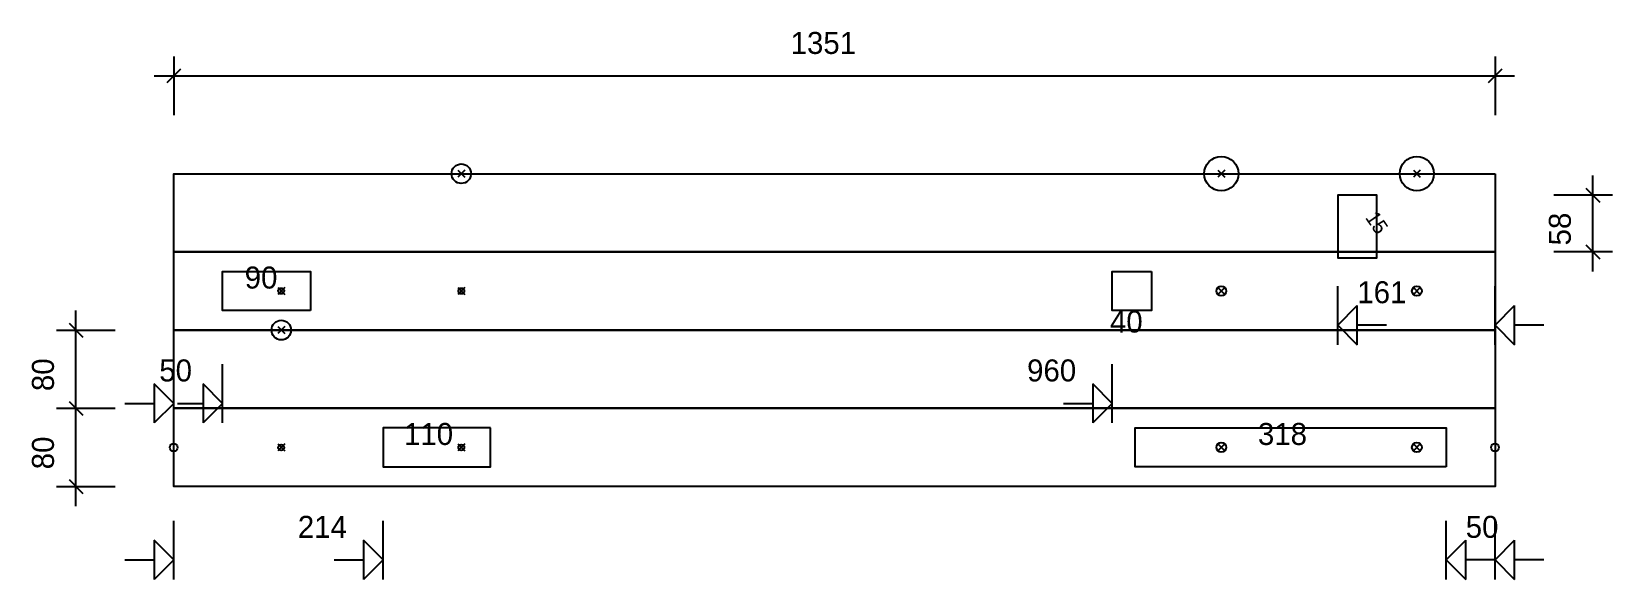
# Model space of a CAD drawing. Header units: millimetres. Extents: x -145 to 1471, y -95 to 465.
import ezdxf
from ezdxf.enums import TextEntityAlignment as Align

# ---------------------------------------------------------------- set-up
doc = ezdxf.new("R2010")
doc.units = ezdxf.units.MM
for name, color, linetype in [('1_EnPL', 7, 'CONTINUOUS'), ('CONTOUR', 7, 'CONTINUOUS'), ('CUT_HANDRAIL', 7, 'CONTINUOUS'), ('CUT_STEP', 7, 'CONTINUOUS'), ('CUT_STEPTEXT', 7, 'CONTINUOUS'), ('CUT_VANGTENON', 7, 'CONTINUOUS'), ('DIMLINES', 7, 'CONTINUOUS'), ('DIMLINESTEXT', 7, 'CONTINUOUS'), ('DRILLINGS', 7, 'CONTINUOUS')]:
    doc.layers.add(name, color=color, linetype=linetype)

msp = doc.modelspace()

# ---------------------------------------------------------------- linework, layer by layer
at = {"layer": '1_EnPL', "color": 0}
for centre in [(0, 40), (1351.498, 40)]:
    msp.add_circle(centre, 4, dxfattribs=at)
at = {"layer": 'CONTOUR', "color": 0, "linetype": '0'}
for points in [[(1351.498, 320), (1351.498, 240), (0, 240), (0, 320), (1351.498, 320)], [(1351.498, 240), (1351.498, 160), (0, 160), (0, 240), (1351.498, 240)], [(1351.498, 160), (1351.498, 80), (0, 80), (0, 160), (1351.498, 160)], [(1351.498, 80), (1351.498, 0), (0, 0), (0, 80), (1351.498, 80)]]:
    msp.add_lwpolyline(points, dxfattribs=at)
at = {"layer": 'CUT_HANDRAIL', "color": 1, "linetype": '1'}
for points in [[(140, 180.001), (95, 180.001), (50, 180.001), (50, 220.001), (140, 220.001), (140, 180.001)], [(1000, 220.001), (1000, 200.001), (1000, 180.001), (960, 180.001), (960, 220.001), (1000, 220.001)], [(324.157, 60), (269.12, 60), (214.083, 60), (214.083, 20), (324.157, 20), (324.157, 60)]]:
    msp.add_lwpolyline(points, dxfattribs=at)
at = {"layer": 'CUT_STEP', "color": 1, "linetype": '1'}
msp.add_lwpolyline([(1230.625, 240), (1230.625, 269), (1230.625, 298), (1190.625, 298), (1190.625, 240), (1190.625, 234), (1230.625, 234), (1230.625, 240)], dxfattribs=at)
at = {"layer": 'CUT_VANGTENON', "color": 1, "linetype": '1'}
msp.add_lwpolyline([(1301.498, 20), (1142.503, 20), (983.507, 20), (983.507, 60), (1301.498, 60), (1301.498, 20)], dxfattribs=at)
at = {"layer": 'DIMLINES', "color": 0}
for p, q in [((0, 440), (0, 380)), ((1351.498, 440), (1351.498, 380)), ((7.071, 427.071), (-7.071, 412.929)), ((1358.569, 427.071), (1344.427, 412.929)), ((-20, 420), (1371.498, 420)), ((1451.498, 220), (1451.498, 318)), ((1471.498, 298), (1411.498, 298)), ((1444.427, 305.071), (1458.569, 290.929)), ((1444.427, 247.071), (1458.569, 232.929)), ((1471.498, 240), (1411.498, 240)), ((1190.625, 145), (1190.625, 205)), ((1351.498, 145), (1351.498, 205)), ((-100, 60), (-100, 180)), ((1190.625, 165), (1210.625, 185)), ((1210.625, 145), (1210.625, 185)), ((1351.498, 165), (1371.498, 185)), ((1371.498, 145), (1371.498, 185)), ((-107.071, 167.071), (-92.929, 152.929)), ((1190.625, 165), (1210.625, 145)), ((1240.625, 165), (1210.625, 165)), ((1351.498, 165), (1371.498, 145)), ((1401.498, 165), (1371.498, 165)), ((-120, 160), (-60, 160)), ((0, 65), (0, 125)), ((50, 65), (50, 125)), ((960, 65), (960, 125)), ((-100, -20), (-100, 100)), ((0, 85), (-20, 105)), ((-20, 105), (-20, 65)), ((50, 85), (30, 105)), ((30, 105), (30, 65)), ((960, 85), (940, 105)), ((940, 105), (940, 65)), ((-107.071, 87.071), (-92.929, 72.929)), ((-107.071, 87.071), (-92.929, 72.929)), ((-50, 85), (-20, 85)), ((0, 85), (-20, 65)), ((4, 85), (30, 85)), ((50, 85), (30, 65)), ((910, 85), (940, 85)), ((960, 85), (940, 65)), ((-120, 80), (-60, 80)), ((-120, 80), (-60, 80)), ((-120, 0), (-60, 0)), ((-107.071, 7.071), (-92.929, -7.071)), ((0, -95), (0, -35)), ((214.083, -95), (214.083, -35)), ((1301.498, -95), (1301.498, -35)), ((1351.498, -95), (1351.498, -35)), ((0, -75), (-20, -55)), ((-20, -55), (-20, -95)), ((214.083, -75), (194.083, -55)), ((194.083, -55), (194.083, -95)), ((1301.498, -75), (1321.498, -55)), ((1321.498, -95), (1321.498, -55)), ((1351.498, -75), (1371.498, -55)), ((1371.498, -95), (1371.498, -55)), ((-50, -75), (-20, -75)), ((0, -75), (-20, -95)), ((164.083, -75), (194.083, -75)), ((214.083, -75), (194.083, -95)), ((1301.498, -75), (1321.498, -95)), ((1351.498, -75), (1321.498, -75)), ((1351.498, -75), (1371.498, -95)), ((1401.498, -75), (1371.498, -75))]:
    msp.add_line(p, q, dxfattribs=at)
at = {"layer": 'DRILLINGS', "color": 3}
for p, q in [((297.693, 323.536), (290.621, 316.464)), ((290.623, 323.536), (297.691, 316.464)), ((1075.034, 323.536), (1067.963, 316.464)), ((1067.964, 323.536), (1075.033, 316.464)), ((1275.034, 323.536), (1267.963, 316.464)), ((1267.964, 323.536), (1275.033, 316.464)), ((113.536, 203.537), (106.464, 196.466)), ((106.466, 203.537), (113.534, 196.466)), ((297.693, 203.536), (290.621, 196.464)), ((290.623, 203.536), (297.691, 196.464)), ((1075.034, 203.536), (1067.963, 196.464)), ((1067.964, 203.536), (1075.033, 196.464)), ((1275.034, 203.536), (1267.963, 196.464)), ((1267.964, 203.536), (1275.033, 196.464)), ((113.536, 163.536), (106.464, 156.464)), ((106.466, 163.536), (113.534, 156.464)), ((113.536, 43.534), (106.464, 36.463)), ((106.466, 43.534), (113.534, 36.463)), ((297.693, 43.536), (290.621, 36.464)), ((290.623, 43.536), (297.691, 36.464)), ((1075.034, 43.536), (1067.963, 36.464)), ((1067.964, 43.536), (1075.033, 36.464)), ((1275.034, 43.536), (1267.963, 36.464)), ((1267.964, 43.536), (1275.033, 36.464))]:
    msp.add_line(p, q, dxfattribs=at)
for centre, radius in [((294.157, 320), 10), ((1071.498, 320), 17.5), ((1271.498, 320), 17.5), ((110, 200.001), 3), ((294.157, 200), 3), ((1071.498, 200), 5), ((1271.498, 200), 5), ((110, 160), 10), ((110, 39.999), 3), ((294.157, 40), 3), ((1071.498, 40), 5), ((1271.498, 40), 5)]:
    msp.add_circle(centre, radius, dxfattribs=at)

# ---------------------------------------------------------------- texts
at = {"layer": 'CUT_STEPTEXT'}
msp.add_text('15', height=15, rotation=304, dxfattribs=at).set_placement((1230.625, 283.5), align=Align.TOP_LEFT)
at = {"layer": 'DIMLINESTEXT'}
for s, p in [('1351', (630.987, 465)), ('90', (72.619, 225.001)), ('161', (1210.625, 210)), ('40', (957.619, 180.001)), ('50', (-14.762, 130)), ('960', (872.857, 130)), ('110', (235.549, 65)), ('318', (1108.931, 65)), ('214', (126.941, -30)), ('50', (1321.498, -30))]:
    msp.add_text(s, height=22.5, dxfattribs=at).set_placement(p, align=Align.TOP_LEFT)
for s, p in [('58', (1406.498, 246.619)), ('80', (-145, 97.619)), ('80', (-145, 17.619))]:
    msp.add_text(s, height=22.5, rotation=90, dxfattribs=at).set_placement(p, align=Align.TOP_LEFT)

doc.saveas('drawing.dxf')
